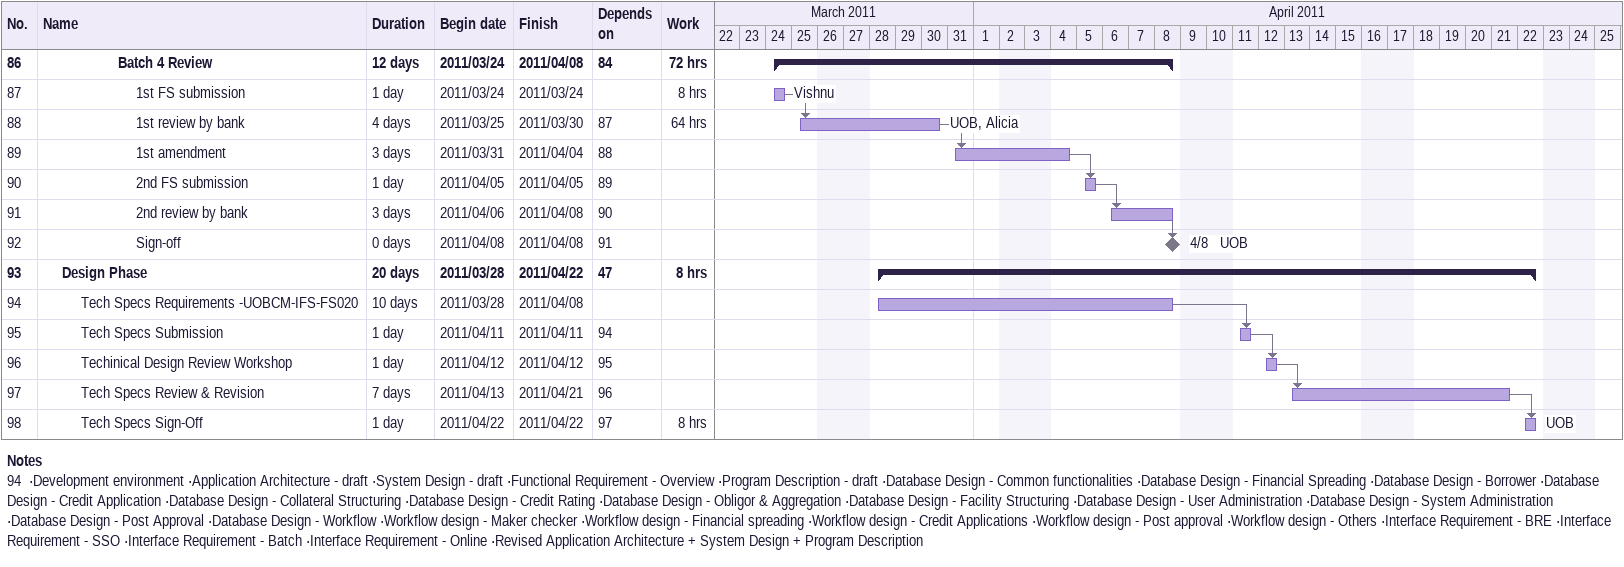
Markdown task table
| ID | Level | Task | Duration | Start | Finish | Predecessors | Resources | Work (h) |
|---|---|---|---|---|---|---|---|---|
| 86 | 5 | **Batch 4 Review** | 12d | 2011-03-24 | 2011-04-08 | 84 |  | 72 |
| 87 | 6 | 1st FS submission | 1d | 2011-03-24 | 2011-03-24 |  | Vishnu | 8 |
| 88 | 6 | 1st review by bank | 4d | 2011-03-25 | 2011-03-30 | 87 | UOB, Alicia | 64 |
| 89 | 6 | 1st amendment | 3d | 2011-03-31 | 2011-04-04 | 88 |  |  |
| 90 | 6 | 2nd FS submission | 1d | 2011-04-05 | 2011-04-05 | 89 |  |  |
| 91 | 6 | 2nd review by bank | 3d | 2011-04-06 | 2011-04-08 | 90 |  |  |
| 92 | 6 | Sign-off | 0d | 2011-04-08 | 2011-04-08 | 91 | UOB |  |
| 93 | 2 | **Design Phase** | 20d | 2011-03-28 | 2011-04-22 | 47 |  | 8 |
| 94 | 3 | Tech Specs Requirements -UOBCM-IFS-FS020 | 10d | 2011-03-28 | 2011-04-08 |  |  |  |
| 95 | 3 | Tech Specs Submission | 1d | 2011-04-11 | 2011-04-11 | 94 |  |  |
| 96 | 3 | Techinical Design Review Workshop | 1d | 2011-04-12 | 2011-04-12 | 95 |  |  |
| 97 | 3 | Tech Specs Review & Revision | 7d | 2011-04-13 | 2011-04-21 | 96 |  |  |
| 98 | 3 | Tech Specs Sign-Off | 1d | 2011-04-22 | 2011-04-22 | 97 | UOB | 8 |

Notes
- 94: ·Development environment ·Application Architecture - draft ·System Design - draft ·Functional Requirement - Overview ·Program Description - draft ·Database Design - Common functionalities ·Database Design - Financial Spreading ·Database Design - Borrower ·Database Design - Credit Application ·Database Design - Collateral Structuring ·Database Design - Credit Rating ·Database Design - Obligor & Aggregation ·Database Design - Facility Structuring ·Database Design - User Administration ·Database Design - System Administration ·Database Design - Post Approval ·Database Design - Workflow ·Workflow design - Maker checker ·Workflow design - Financial spreading ·Workflow design - Credit Applications ·Workflow design - Post approval ·Workflow design - Others ·Interface Requirement - BRE ·Interface Requirement - SSO ·Interface Requirement - Batch ·Interface Requirement - Online ·Revised Application Architecture + System Design + Program Description
